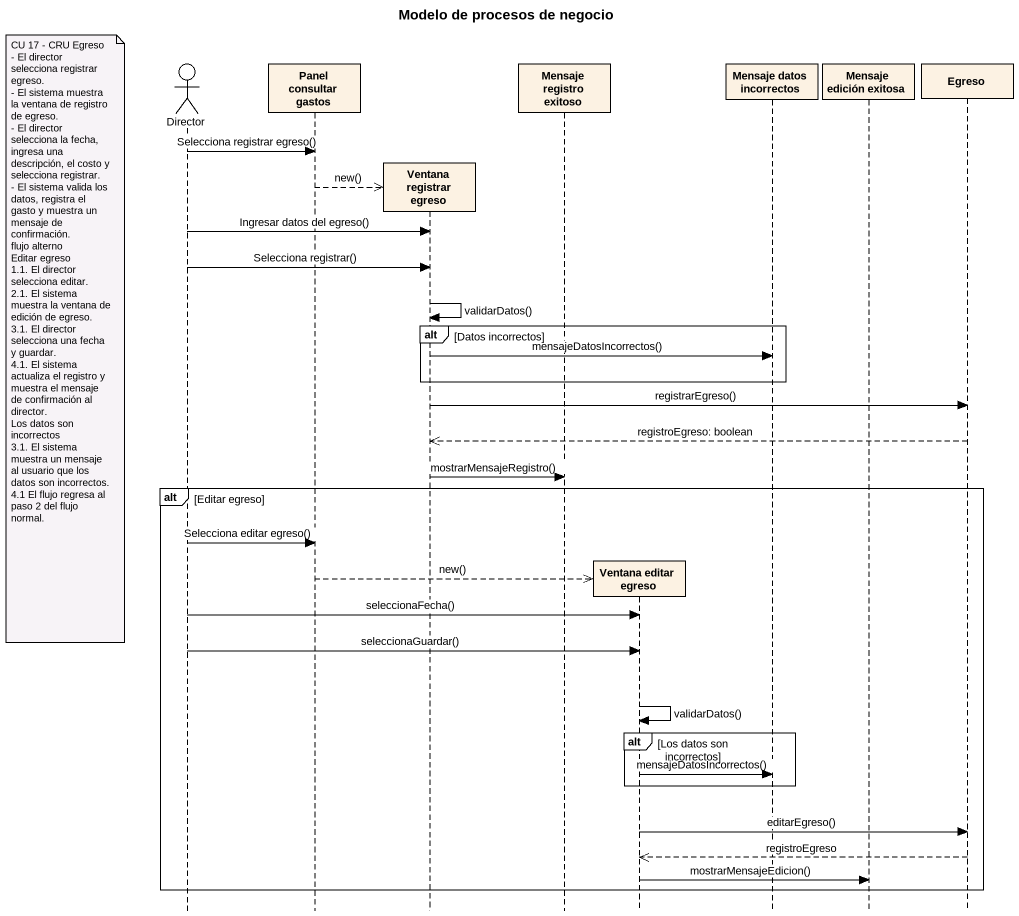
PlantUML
@startuml
title Modelo de procesos de negocio
hide footbox
actor Director
participant "Panel consultar gastos" as Panel_consultar_gastos
participant "Ventana registrar egreso" as Ventana_registrar_egreso
participant "Mensaje registro exitoso" as Mensaje_registro_exitoso
participant "Ventana editar egreso" as Ventana_editar_egreso
participant "Mensaje datos incorrectos" as Mensaje_datos_incorrectos
participant "Mensaje edición exitosa" as Mensaje_edición_exitosa
participant Egreso

Director -> Panel_consultar_gastos : Selecciona registrar egreso()
Panel_consultar_gastos -->> Ventana_registrar_egreso ** : new()
Director -> Ventana_registrar_egreso : Ingresar datos del egreso()
Director -> Ventana_registrar_egreso : Selecciona registrar()
Ventana_registrar_egreso -> Ventana_registrar_egreso : validarDatos()
alt Datos incorrectos
  note left of Director
    CU 17 - CRU Egreso
    - El director selecciona registrar egreso.
    - El sistema muestra la ventana de registro de egreso.
    - El director selecciona la fecha, ingresa una descripción, el costo y selecciona registrar.
    - El sistema valida los datos, registra el gasto y muestra un mensaje de confirmación.
    flujo alterno
    Editar egreso
    1.1. El director selecciona editar.
    2.1. El sistema muestra la ventana de edición de egreso.
    3.1. El director selecciona una fecha y guardar.
    4.1. El sistema actualiza el registro y muestra el mensaje de confirmación al director.
    Los datos son incorrectos
    3.1. El sistema muestra un mensaje al usuario que los datos son incorrectos.
    4.1 El flujo regresa al paso 2 del flujo normal.
  end note
  Ventana_registrar_egreso -> Mensaje_datos_incorrectos : mensajeDatosIncorrectos()
end
Ventana_registrar_egreso -> Egreso : registrarEgreso()
Egreso -->> Ventana_registrar_egreso : registroEgreso: boolean
Ventana_registrar_egreso -> Mensaje_registro_exitoso : mostrarMensajeRegistro()
alt Editar egreso
  Director -> Panel_consultar_gastos : Selecciona editar egreso()
  Panel_consultar_gastos -->> Ventana_editar_egreso ** : new()
  Director -> Ventana_editar_egreso : seleccionaFecha()
  Director -> Ventana_editar_egreso : seleccionaGuardar()
  Ventana_editar_egreso -> Ventana_editar_egreso : validarDatos()
  alt Los datos son incorrectos
    Ventana_editar_egreso -> Mensaje_datos_incorrectos : mensajeDatosIncorrectos()
  end
  Ventana_editar_egreso -> Egreso : editarEgreso()
  Egreso -->> Ventana_editar_egreso : registroEgreso
  Ventana_editar_egreso -> Mensaje_edición_exitosa : mostrarMensajeEdicion()
end
@enduml
